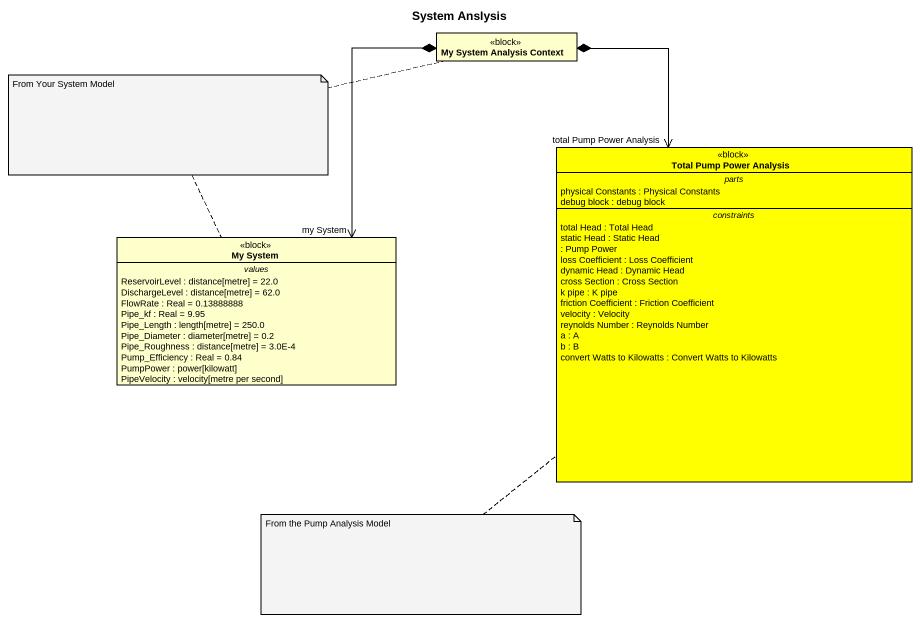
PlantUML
@startuml
title System Anslysis
hide circle
hide empty members
class "My System Analysis Context" as My_System_Analysis_Context <<block>>
class "Total Pump Power Analysis" as Total_Pump_Power_Analysis <<block>> #FFFF00 {
  -- parts --
  physical Constants : Physical Constants
  debug block : debug block
  -- constraints --
  total Head : Total Head
  static Head : Static Head
  : Pump Power
  loss Coefficient : Loss Coefficient
  dynamic Head : Dynamic Head
  cross Section : Cross Section
  k pipe : K pipe
  friction Coefficient : Friction Coefficient
  velocity : Velocity
  reynolds Number : Reynolds Number
  a : A
  b : B
  convert Watts to Kilowatts : Convert Watts to Kilowatts
}
class "My System" as My_System <<block>> {
  -- values --
  ReservoirLevel : distance[metre] = 22.0
  DischargeLevel : distance[metre] = 62.0
  FlowRate : Real = 0.13888888
  Pipe_kf : Real = 9.95
  Pipe_Length : length[metre] = 250.0
  Pipe_Diameter : diameter[metre] = 0.2
  Pipe_Roughness : distance[metre] = 3.0E-4
  Pump_Efficiency : Real = 0.84
  PumpPower : power[kilowatt]
  PipeVelocity : velocity[metre per second]
}
My_System_Analysis_Context *--> "total Pump Power Analysis" Total_Pump_Power_Analysis
My_System_Analysis_Context *--> "my System" My_System
note as N1
  From Your System Model
end note
N1 .. My_System
N1 .. My_System_Analysis_Context
note bottom of Total_Pump_Power_Analysis : From the Pump Analysis Model
@enduml
